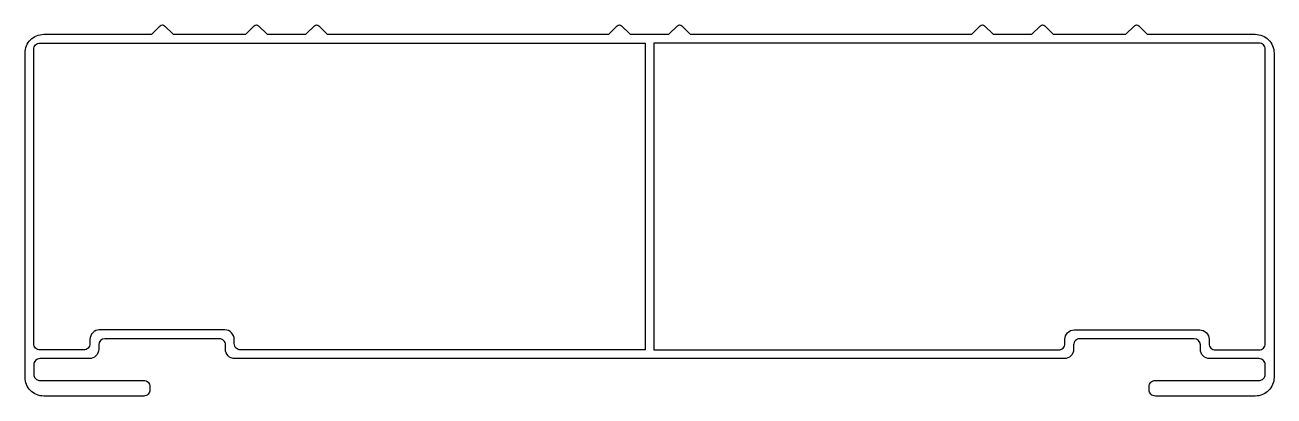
# Model space of a CAD drawing. Extents: x 899 to 1099, y 646 to 705.
import ezdxf

# ---------------------------------------------------------------- set-up
doc = ezdxf.new("R2010")
doc.units = 0
doc.layers.get('0').update_dxf_attribs({"linetype": 'CONTINUOUS'})

msp = doc.modelspace()

# ---------------------------------------------------------------- linework, layer by layer
at = {"linetype": 'CONTINUOUS'}
msp.add_lwpolyline([(1065.06, 651.72), (932.26, 651.72, -0.414214), (930.76, 653.22), (930.76, 653.92, 0.414214), (929.76, 654.92), (911.46, 654.92, 0.414213), (910.46, 653.92), (910.46, 653.22, -0.414213), (908.96, 651.72), (901.06, 651.72, 0.414214), (900.06, 650.72), (900.06, 649.22, 0.414214), (901.06, 648.22), (917.66, 648.22, -0.414214), (918.66, 647.22), (918.66, 646.72, -0.414214), (917.66, 645.72), (901.66, 645.72, -0.414214), (898.66, 648.72), (898.66, 700.72, -0.414214), (901.66, 703.72), (918.95, 703.72), (920.3, 705.07, -0.414214), (921.01, 705.07), (922.36, 703.72), (934, 703.72), (935.35, 705.07, -0.414214), (936.06, 705.07), (937.41, 703.72), (943.65, 703.72), (945, 705.07, -0.414214), (945.71, 705.07), (947.06, 703.72), (992.12, 703.72), (993.48, 705.07, -0.414214), (994.18, 705.07), (995.54, 703.72), (1001.77, 703.72), (1003.13, 705.07, -0.414214), (1003.83, 705.07), (1005.19, 703.72), (1050.25, 703.72), (1051.6, 705.07, -0.414214), (1052.31, 705.07), (1053.66, 703.72), (1059.9, 703.72), (1061.25, 705.07, -0.414214), (1061.96, 705.07), (1063.31, 703.72), (1074.95, 703.72), (1076.3, 705.07, -0.414214), (1077.01, 705.07), (1078.36, 703.72), (1095.66, 703.72, -0.414214), (1098.66, 700.72), (1098.66, 648.72, -0.414214), (1095.66, 645.72), (1079.66, 645.72, -0.414214), (1078.66, 646.72), (1078.66, 647.22, -0.414214), (1079.66, 648.22), (1096.26, 648.22, 0.414214), (1097.26, 649.22), (1097.26, 650.72, 0.414214), (1096.26, 651.72), (1088.36, 651.72, -0.414213), (1086.86, 653.22), (1086.86, 653.92, 0.414213), (1085.86, 654.92), (1067.56, 654.92, 0.414214), (1066.56, 653.92), (1066.56, 653.22, -0.414214), (1065.06, 651.72)], format="xyb", dxfattribs=at)
for points in [[(932.16, 654.12), (932.16, 654.82, 0.414215), (930.66, 656.32), (910.56, 656.32, 0.414214), (909.06, 654.82), (909.06, 654.12, -0.414214), (908.06, 653.12), (901.06, 653.12, -0.414214), (900.06, 654.12), (900.06, 701.32, -0.414214), (901.06, 702.32), (997.96, 702.32), (997.96, 653.12), (933.16, 653.12, -0.414214)], [(1065.16, 654.12), (1065.16, 654.82, -0.414215), (1066.66, 656.32), (1086.76, 656.32, -0.414214), (1088.26, 654.82), (1088.26, 654.12, 0.414214), (1089.26, 653.12), (1096.26, 653.12, 0.414214), (1097.26, 654.12), (1097.26, 701.32, 0.414214), (1096.26, 702.32), (999.36, 702.32), (999.36, 653.12), (1064.16, 653.12, 0.414214)]]:
    msp.add_lwpolyline(points, format="xyb", close=True, dxfattribs=at)

doc.saveas('drawing.dxf')
